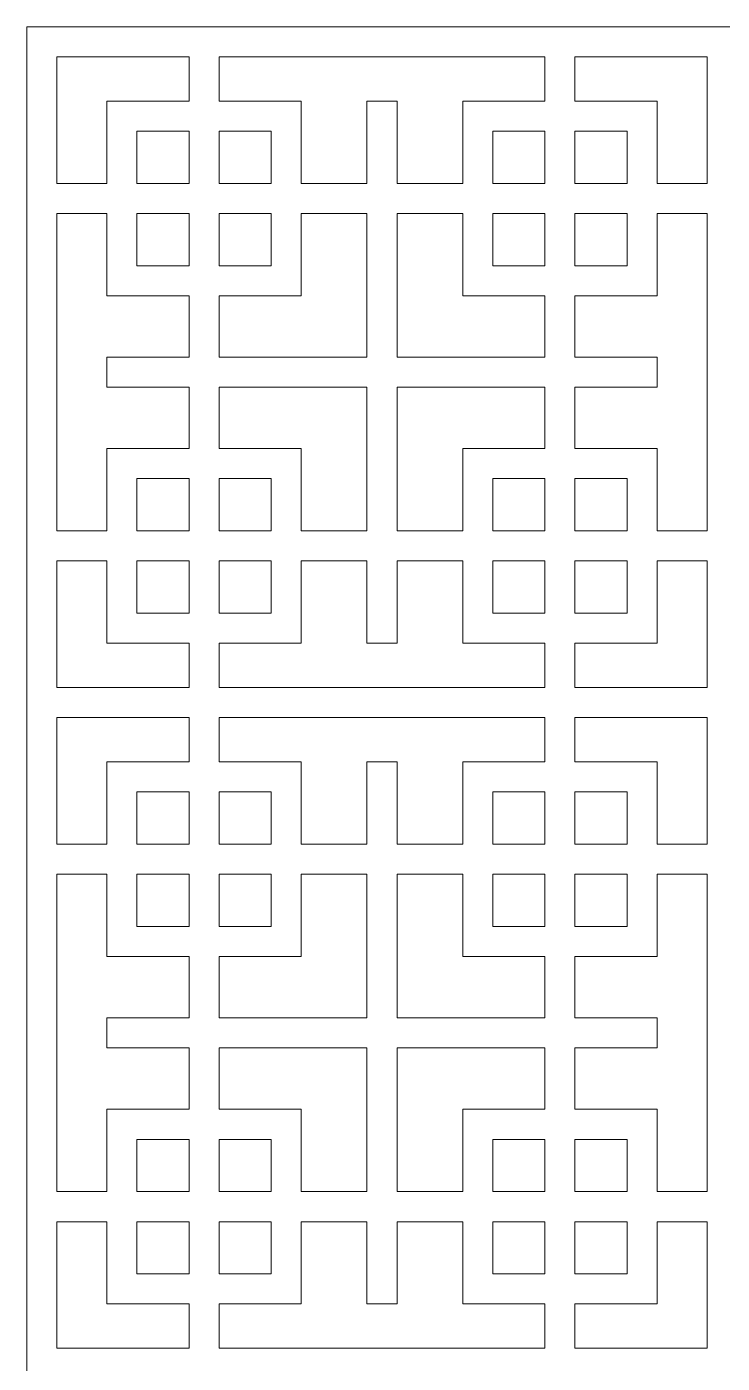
# Model space of a CAD drawing. Header units: centimetres. Extents: x -9.1 to 4.5, y -11.1 to 12.3.
# Drawn here: x -9.14 to -6.07, y 6.4 to 12.3 of the extents above; entities that cross this region are included whole.
import ezdxf

# ---------------------------------------------------------------- set-up
doc = ezdxf.new("R2010")
doc.units = ezdxf.units.CM
doc.header["$MEASUREMENT"] = 0
doc.layers.add('layer 1', color=7, linetype='Continuous')

msp = doc.modelspace()

# ---------------------------------------------------------------- linework, layer by layer
at = {"layer": 'layer 1', "color": 250, "lineweight": 9}
for points, knots in [([(-3.00204, -11.08839), (-3.00204, -11.08839), (-3.00204, -11.01742), (-3.00204, -11.01742), (-3.00204, -11.01742), (-3.00204, -11.01742), (-3.00204, -8.23555), (-3.00204, -8.23555), (-3.00204, -8.23555), (-3.00204, -8.23555), (-3.00204, -8.20024), (-3.00204, -8.20024), (-3.00204, -8.20024), (-3.00204, -8.20024), (-3.00204, -8.17408), (-3.00204, -8.17408), (-3.00204, -8.17408), (-3.00204, -8.17408), (-3.00204, -8.10311), (-3.00204, -8.10311), (-3.00204, -8.10311), (-3.00204, -8.10311), (-3.00204, -5.32124), (-3.00204, -5.32124), (-3.00204, -5.32124), (-3.00204, -5.32124), (-3.00204, -5.28593), (-3.00204, -5.28593), (-3.00204, -5.28593), (-3.00204, -5.28593), (-3.00204, -5.25977), (-3.00204, -5.25977), (-3.00204, -5.25977), (-3.00204, -5.25977), (-3.00204, -5.1888), (-3.00204, -5.1888), (-3.00204, -5.1888), (-3.00204, -5.1888), (-3.00204, -2.40694), (-3.00204, -2.40694), (-3.00204, -2.40694), (-3.00204, -2.40694), (-3.00204, -2.37162), (-3.00204, -2.37162), (-3.00204, -2.37162), (-3.00204, -2.37162), (-3.00204, -2.34547), (-3.00204, -2.34547), (-3.00204, -2.34547), (-3.00204, -2.34547), (-3.00204, -2.2745), (-3.00204, -2.2745), (-3.00204, -2.2745), (-3.00204, -2.2745), (-3.00204, 0.50737), (-3.00204, 0.50737), (-3.00204, 0.50737), (-3.00204, 0.50737), (-3.00204, 0.54268), (-3.00204, 0.54268), (-3.00204, 0.54268), (-3.00204, 0.54268), (-3.00204, 0.56884), (-3.00204, 0.56884), (-3.00204, 0.56884), (-3.00204, 0.56884), (-3.00204, 0.63981), (-3.00204, 0.63981), (-3.00204, 0.63981), (-3.00204, 0.63981), (-3.00204, 3.42168), (-3.00204, 3.42168), (-3.00204, 3.42168), (-3.00204, 3.42168), (-3.00204, 3.45699), (-3.00204, 3.45699), (-3.00204, 3.45699), (-3.00204, 3.45699), (-3.00204, 3.48315), (-3.00204, 3.48315), (-3.00204, 3.48315), (-3.00204, 3.48315), (-3.00204, 3.55412), (-3.00204, 3.55412), (-3.00204, 3.55412), (-3.00204, 3.55412), (-3.00204, 6.33599), (-3.00204, 6.33599), (-3.00204, 6.33599), (-3.00204, 6.33599), (-3.00204, 6.3713), (-3.00204, 6.3713), (-3.00204, 6.3713), (-3.00204, 6.3713), (-3.00204, 6.39745), (-3.00204, 6.39745), (-3.00204, 6.39745), (-3.00204, 6.39745), (-3.00204, 6.46843), (-3.00204, 6.46843), (-3.00204, 6.46843), (-3.00204, 6.46843), (-3.00204, 9.25029), (-3.00204, 9.25029), (-3.00204, 9.25029), (-3.00204, 9.25029), (-3.00204, 9.28561), (-3.00204, 9.28561), (-3.00204, 9.28561), (-3.00204, 9.28561), (-3.00204, 9.31176), (-3.00204, 9.31176), (-3.00204, 9.31176), (-3.00204, 9.31176), (-3.00204, 9.38273), (-3.00204, 9.38273), (-3.00204, 9.38273), (-3.00204, 9.38273), (-3.00204, 12.1646), (-3.00204, 12.1646), (-3.00204, 12.1646), (-3.00204, 12.1646), (-3.00204, 12.19991), (-3.00204, 12.19991), (-3.00204, 12.19991), (-3.00204, 12.19991), (-3.00204, 12.29704), (-3.00204, 12.29704), (-3.00204, 12.29704), (-3.00204, 12.29704), (-9.14166, 12.29704), (-9.14166, 12.29704), (-9.14166, 12.29704), (-9.14166, 12.29704), (-9.14166, 12.19991), (-9.14166, 12.19991), (-9.14166, 12.19991), (-9.14166, 12.19991), (-9.14166, 12.1646), (-9.14166, 12.1646), (-9.14166, 12.1646), (-9.14166, 12.1646), (-9.14166, 9.38273), (-9.14166, 9.38273), (-9.14166, 9.38273), (-9.14166, 9.38273), (-9.14166, 9.3638), (-9.14166, 9.3638), (-9.14166, 9.3638), (-9.14166, 9.3638), (-9.14166, 9.28561), (-9.14166, 9.28561), (-9.14166, 9.28561), (-9.14166, 9.28561), (-9.14166, 9.25029), (-9.14166, 9.25029), (-9.14166, 9.25029), (-9.14166, 9.25029), (-9.14166, 6.46843), (-9.14166, 6.46843), (-9.14166, 6.46843), (-9.14166, 6.46843), (-9.14166, 6.44949), (-9.14166, 6.44949), (-9.14166, 6.44949), (-9.14166, 6.44949), (-9.14166, 6.3713), (-9.14166, 6.3713), (-9.14166, 6.3713), (-9.14166, 6.3713), (-9.14166, 6.33599), (-9.14166, 6.33599), (-9.14166, 6.33599), (-9.14166, 6.33599), (-9.14166, 3.55412), (-9.14166, 3.55412), (-9.14166, 3.55412), (-9.14166, 3.55412), (-9.14166, 3.53518), (-9.14166, 3.53518), (-9.14166, 3.53518), (-9.14166, 3.53518), (-9.14166, 3.45699), (-9.14166, 3.45699), (-9.14166, 3.45699), (-9.14166, 3.45699), (-9.14166, 3.42168), (-9.14166, 3.42168), (-9.14166, 3.42168), (-9.14166, 3.42168), (-9.14166, 0.63981), (-9.14166, 0.63981), (-9.14166, 0.63981), (-9.14166, 0.63981), (-9.14166, 0.62088), (-9.14166, 0.62088), (-9.14166, 0.62088), (-9.14166, 0.62088), (-9.14166, 0.54268), (-9.14166, 0.54268), (-9.14166, 0.54268), (-9.14166, 0.54268), (-9.14166, 0.50737), (-9.14166, 0.50737), (-9.14166, 0.50737), (-9.14166, 0.50737), (-9.14166, -2.2745), (-9.14166, -2.2745), (-9.14166, -2.2745), (-9.14166, -2.2745), (-9.14166, -2.29343), (-9.14166, -2.29343), (-9.14166, -2.29343), (-9.14166, -2.29343), (-9.14166, -2.37162), (-9.14166, -2.37162), (-9.14166, -2.37162), (-9.14166, -2.37162), (-9.14166, -2.40694), (-9.14166, -2.40694), (-9.14166, -2.40694), (-9.14166, -2.40694), (-9.14166, -5.1888), (-9.14166, -5.1888), (-9.14166, -5.1888), (-9.14166, -5.1888), (-9.14166, -5.20774), (-9.14166, -5.20774), (-9.14166, -5.20774), (-9.14166, -5.20774), (-9.14166, -5.28593), (-9.14166, -5.28593), (-9.14166, -5.28593), (-9.14166, -5.28593), (-9.14166, -5.32124), (-9.14166, -5.32124), (-9.14166, -5.32124), (-9.14166, -5.32124), (-9.14166, -8.10311), (-9.14166, -8.10311), (-9.14166, -8.10311), (-9.14166, -8.10311), (-9.14166, -8.12204), (-9.14166, -8.12204), (-9.14166, -8.12204), (-9.14166, -8.12204), (-9.14166, -8.20024), (-9.14166, -8.20024), (-9.14166, -8.20024), (-9.14166, -8.20024), (-9.14166, -8.23555), (-9.14166, -8.23555), (-9.14166, -8.23555), (-9.14166, -8.23555), (-9.14166, -11.01742), (-9.14166, -11.01742), (-9.14166, -11.01742), (-9.14166, -11.01742), (-9.14166, -11.03635), (-9.14166, -11.03635), (-9.14166, -11.03635), (-9.14166, -11.03635), (-9.14166, -11.14986), (-9.14166, -11.14986), (-9.14166, -11.14986), (-9.14166, -11.14986), (-3.00204, -11.14986), (-3.00204, -11.14986), (-3.00204, -11.14986), (-3.00204, -11.14986), (-3.00204, -11.08839), (-3.00204, -11.08839)], [0, 0, 0, 0, 0.0144928, 0.0144928, 0.0144928, 0.0144928, 0.0289855, 0.0289855, 0.0289855, 0.0289855, 0.0434783, 0.0434783, 0.0434783, 0.0434783, 0.057971, 0.057971, 0.057971, 0.057971, 0.0724638, 0.0724638, 0.0724638, 0.0724638, 0.0869565, 0.0869565, 0.0869565, 0.0869565, 0.1014493, 0.1014493, 0.1014493, 0.1014493, 0.115942, 0.115942, 0.115942, 0.115942, 0.1304348, 0.1304348, 0.1304348, 0.1304348, 0.1449275, 0.1449275, 0.1449275, 0.1449275, 0.1594203, 0.1594203, 0.1594203, 0.1594203, 0.173913, 0.173913, 0.173913, 0.173913, 0.1884058, 0.1884058, 0.1884058, 0.1884058, 0.2028986, 0.2028986, 0.2028986, 0.2028986, 0.2173913, 0.2173913, 0.2173913, 0.2173913, 0.2318841, 0.2318841, 0.2318841, 0.2318841, 0.2463768, 0.2463768, 0.2463768, 0.2463768, 0.2608696, 0.2608696, 0.2608696, 0.2608696, 0.2753623, 0.2753623, 0.2753623, 0.2753623, 0.2898551, 0.2898551, 0.2898551, 0.2898551, 0.3043478, 0.3043478, 0.3043478, 0.3043478, 0.3188406, 0.3188406, 0.3188406, 0.3188406, 0.3333333, 0.3333333, 0.3333333, 0.3333333, 0.3478261, 0.3478261, 0.3478261, 0.3478261, 0.3623188, 0.3623188, 0.3623188, 0.3623188, 0.3768116, 0.3768116, 0.3768116, 0.3768116, 0.3913043, 0.3913043, 0.3913043, 0.3913043, 0.4057971, 0.4057971, 0.4057971, 0.4057971, 0.4202899, 0.4202899, 0.4202899, 0.4202899, 0.4347826, 0.4347826, 0.4347826, 0.4347826, 0.4492754, 0.4492754, 0.4492754, 0.4492754, 0.4637681, 0.4637681, 0.4637681, 0.4637681, 0.4782609, 0.4782609, 0.4782609, 0.4782609, 0.4927536, 0.4927536, 0.4927536, 0.4927536, 0.5072464, 0.5072464, 0.5072464, 0.5072464, 0.5217391, 0.5217391, 0.5217391, 0.5217391, 0.5362319, 0.5362319, 0.5362319, 0.5362319, 0.5507246, 0.5507246, 0.5507246, 0.5507246, 0.5652174, 0.5652174, 0.5652174, 0.5652174, 0.5797101, 0.5797101, 0.5797101, 0.5797101, 0.5942029, 0.5942029, 0.5942029, 0.5942029, 0.6086957, 0.6086957, 0.6086957, 0.6086957, 0.6231884, 0.6231884, 0.6231884, 0.6231884, 0.6376812, 0.6376812, 0.6376812, 0.6376812, 0.6521739, 0.6521739, 0.6521739, 0.6521739, 0.6666667, 0.6666667, 0.6666667, 0.6666667, 0.6811594, 0.6811594, 0.6811594, 0.6811594, 0.6956522, 0.6956522, 0.6956522, 0.6956522, 0.7101449, 0.7101449, 0.7101449, 0.7101449, 0.7246377, 0.7246377, 0.7246377, 0.7246377, 0.7391304, 0.7391304, 0.7391304, 0.7391304, 0.7536232, 0.7536232, 0.7536232, 0.7536232, 0.7681159, 0.7681159, 0.7681159, 0.7681159, 0.7826087, 0.7826087, 0.7826087, 0.7826087, 0.7971014, 0.7971014, 0.7971014, 0.7971014, 0.8115942, 0.8115942, 0.8115942, 0.8115942, 0.826087, 0.826087, 0.826087, 0.826087, 0.8405797, 0.8405797, 0.8405797, 0.8405797, 0.8550725, 0.8550725, 0.8550725, 0.8550725, 0.8695652, 0.8695652, 0.8695652, 0.8695652, 0.884058, 0.884058, 0.884058, 0.884058, 0.8985507, 0.8985507, 0.8985507, 0.8985507, 0.9130435, 0.9130435, 0.9130435, 0.9130435, 0.9275362, 0.9275362, 0.9275362, 0.9275362, 0.942029, 0.942029, 0.942029, 0.942029, 0.9565217, 0.9565217, 0.9565217, 0.9565217, 0.9710145, 0.9710145, 0.9710145, 0.9710145, 1, 1, 1, 1]), ([(-8.42524, 12.1646), (-8.42524, 12.1646), (-8.42524, 11.96938), (-8.42524, 11.96938), (-8.42524, 11.96938), (-8.42524, 11.96938), (-8.78834, 11.96938), (-8.78834, 11.96938), (-8.78834, 11.96938), (-8.78834, 11.96938), (-8.78834, 11.60627), (-8.78834, 11.60627), (-8.78834, 11.60627), (-8.78834, 11.60627), (-9.00922, 11.60627), (-9.00922, 11.60627), (-9.00922, 11.60627), (-9.00922, 11.60627), (-9.00922, 12.1646), (-9.00922, 12.1646), (-9.00922, 12.1646), (-9.00922, 12.1646), (-8.42524, 12.1646), (-8.42524, 12.1646)], [0, 0, 0, 0, 0.1428571, 0.1428571, 0.1428571, 0.1428571, 0.2857143, 0.2857143, 0.2857143, 0.2857143, 0.4285714, 0.4285714, 0.4285714, 0.4285714, 0.5714286, 0.5714286, 0.5714286, 0.5714286, 0.7142857, 0.7142857, 0.7142857, 0.7142857, 1, 1, 1, 1]), ([(-6.8545, 12.1646), (-6.8545, 12.1646), (-6.8545, 11.96938), (-6.8545, 11.96938), (-6.8545, 11.96938), (-6.8545, 11.96938), (-7.2176, 11.96938), (-7.2176, 11.96938), (-7.2176, 11.96938), (-7.2176, 11.96938), (-7.2176, 11.60627), (-7.2176, 11.60627), (-7.2176, 11.60627), (-7.2176, 11.60627), (-7.50743, 11.60627), (-7.50743, 11.60627), (-7.50743, 11.60627), (-7.50743, 11.60627), (-7.50743, 11.96938), (-7.50743, 11.96938), (-7.50743, 11.96938), (-7.50743, 11.96938), (-7.63987, 11.96938), (-7.63987, 11.96938), (-7.63987, 11.96938), (-7.63987, 11.96938), (-7.63987, 11.60627), (-7.63987, 11.60627), (-7.63987, 11.60627), (-7.63987, 11.60627), (-7.92969, 11.60627), (-7.92969, 11.60627), (-7.92969, 11.60627), (-7.92969, 11.60627), (-7.92969, 11.96938), (-7.92969, 11.96938), (-7.92969, 11.96938), (-7.92969, 11.96938), (-8.2928, 11.96938), (-8.2928, 11.96938), (-8.2928, 11.96938), (-8.2928, 11.96938), (-8.2928, 12.1646), (-8.2928, 12.1646), (-8.2928, 12.1646), (-8.2928, 12.1646), (-6.8545, 12.1646), (-6.8545, 12.1646)], [0, 0, 0, 0, 0.0769231, 0.0769231, 0.0769231, 0.0769231, 0.1538462, 0.1538462, 0.1538462, 0.1538462, 0.2307692, 0.2307692, 0.2307692, 0.2307692, 0.3076923, 0.3076923, 0.3076923, 0.3076923, 0.3846154, 0.3846154, 0.3846154, 0.3846154, 0.4615385, 0.4615385, 0.4615385, 0.4615385, 0.5384615, 0.5384615, 0.5384615, 0.5384615, 0.6153846, 0.6153846, 0.6153846, 0.6153846, 0.6923077, 0.6923077, 0.6923077, 0.6923077, 0.7692308, 0.7692308, 0.7692308, 0.7692308, 0.8461538, 0.8461538, 0.8461538, 0.8461538, 1, 1, 1, 1]), ([(-6.13807, 12.1646), (-6.13807, 12.1646), (-6.13807, 11.60627), (-6.13807, 11.60627), (-6.13807, 11.60627), (-6.13807, 11.60627), (-6.35896, 11.60627), (-6.35896, 11.60627), (-6.35896, 11.60627), (-6.35896, 11.60627), (-6.35896, 11.96938), (-6.35896, 11.96938), (-6.35896, 11.96938), (-6.35896, 11.96938), (-6.72206, 11.96938), (-6.72206, 11.96938), (-6.72206, 11.96938), (-6.72206, 11.96938), (-6.72206, 12.1646), (-6.72206, 12.1646), (-6.72206, 12.1646), (-6.72206, 12.1646), (-6.13807, 12.1646), (-6.13807, 12.1646)], [0, 0, 0, 0, 0.1428571, 0.1428571, 0.1428571, 0.1428571, 0.2857143, 0.2857143, 0.2857143, 0.2857143, 0.4285714, 0.4285714, 0.4285714, 0.4285714, 0.5714286, 0.5714286, 0.5714286, 0.5714286, 0.7142857, 0.7142857, 0.7142857, 0.7142857, 1, 1, 1, 1]), ([(-8.42524, 11.83694), (-8.42524, 11.83694), (-8.42524, 11.60627), (-8.42524, 11.60627), (-8.42524, 11.60627), (-8.42524, 11.60627), (-8.6559, 11.60627), (-8.6559, 11.60627), (-8.6559, 11.60627), (-8.6559, 11.60627), (-8.6559, 11.83694), (-8.6559, 11.83694), (-8.6559, 11.83694), (-8.6559, 11.83694), (-8.42524, 11.83694), (-8.42524, 11.83694)], [0, 0, 0, 0, 0.2, 0.2, 0.2, 0.2, 0.4, 0.4, 0.4, 0.4, 0.6, 0.6, 0.6, 0.6, 1, 1, 1, 1]), ([(-8.2928, 11.60627), (-8.2928, 11.60627), (-8.2928, 11.83694), (-8.2928, 11.83694), (-8.2928, 11.83694), (-8.2928, 11.83694), (-8.06213, 11.83694), (-8.06213, 11.83694), (-8.06213, 11.83694), (-8.06213, 11.83694), (-8.06213, 11.60627), (-8.06213, 11.60627), (-8.06213, 11.60627), (-8.06213, 11.60627), (-8.2928, 11.60627), (-8.2928, 11.60627)], [0, 0, 0, 0, 0.2, 0.2, 0.2, 0.2, 0.4, 0.4, 0.4, 0.4, 0.6, 0.6, 0.6, 0.6, 1, 1, 1, 1]), ([(-6.8545, 11.60627), (-6.8545, 11.60627), (-7.08516, 11.60627), (-7.08516, 11.60627), (-7.08516, 11.60627), (-7.08516, 11.60627), (-7.08516, 11.83694), (-7.08516, 11.83694), (-7.08516, 11.83694), (-7.08516, 11.83694), (-6.8545, 11.83694), (-6.8545, 11.83694), (-6.8545, 11.83694), (-6.8545, 11.83694), (-6.8545, 11.60627), (-6.8545, 11.60627)], [0, 0, 0, 0, 0.2, 0.2, 0.2, 0.2, 0.4, 0.4, 0.4, 0.4, 0.6, 0.6, 0.6, 0.6, 1, 1, 1, 1]), ([(-6.4914, 11.60627), (-6.4914, 11.60627), (-6.72206, 11.60627), (-6.72206, 11.60627), (-6.72206, 11.60627), (-6.72206, 11.60627), (-6.72206, 11.83694), (-6.72206, 11.83694), (-6.72206, 11.83694), (-6.72206, 11.83694), (-6.4914, 11.83694), (-6.4914, 11.83694), (-6.4914, 11.83694), (-6.4914, 11.83694), (-6.4914, 11.60627), (-6.4914, 11.60627)], [0, 0, 0, 0, 0.2, 0.2, 0.2, 0.2, 0.4, 0.4, 0.4, 0.4, 0.6, 0.6, 0.6, 0.6, 1, 1, 1, 1]), ([(-9.00922, 11.47383), (-9.00922, 11.47383), (-8.78834, 11.47383), (-8.78834, 11.47383), (-8.78834, 11.47383), (-8.78834, 11.47383), (-8.78834, 11.11074), (-8.78834, 11.11074), (-8.78834, 11.11074), (-8.78834, 11.11074), (-8.42524, 11.11074), (-8.42524, 11.11074), (-8.42524, 11.11074), (-8.42524, 11.11074), (-8.42524, 10.83988), (-8.42524, 10.83988), (-8.42524, 10.83988), (-8.42524, 10.83988), (-8.78834, 10.83988), (-8.78834, 10.83988), (-8.78834, 10.83988), (-8.78834, 10.83988), (-8.78834, 10.70744), (-8.78834, 10.70744), (-8.78834, 10.70744), (-8.78834, 10.70744), (-8.42524, 10.70744), (-8.42524, 10.70744), (-8.42524, 10.70744), (-8.42524, 10.70744), (-8.42524, 10.4366), (-8.42524, 10.4366), (-8.42524, 10.4366), (-8.42524, 10.4366), (-8.78834, 10.4366), (-8.78834, 10.4366), (-8.78834, 10.4366), (-8.78834, 10.4366), (-8.78834, 10.0735), (-8.78834, 10.0735), (-8.78834, 10.0735), (-8.78834, 10.0735), (-9.00922, 10.0735), (-9.00922, 10.0735), (-9.00922, 10.0735), (-9.00922, 10.0735), (-9.00922, 11.47383), (-9.00922, 11.47383)], [0, 0, 0, 0, 0.0769231, 0.0769231, 0.0769231, 0.0769231, 0.1538462, 0.1538462, 0.1538462, 0.1538462, 0.2307692, 0.2307692, 0.2307692, 0.2307692, 0.3076923, 0.3076923, 0.3076923, 0.3076923, 0.3846154, 0.3846154, 0.3846154, 0.3846154, 0.4615385, 0.4615385, 0.4615385, 0.4615385, 0.5384615, 0.5384615, 0.5384615, 0.5384615, 0.6153846, 0.6153846, 0.6153846, 0.6153846, 0.6923077, 0.6923077, 0.6923077, 0.6923077, 0.7692308, 0.7692308, 0.7692308, 0.7692308, 0.8461538, 0.8461538, 0.8461538, 0.8461538, 1, 1, 1, 1]), ([(-8.42524, 11.47383), (-8.42524, 11.47383), (-8.42524, 11.24318), (-8.42524, 11.24318), (-8.42524, 11.24318), (-8.42524, 11.24318), (-8.6559, 11.24318), (-8.6559, 11.24318), (-8.6559, 11.24318), (-8.6559, 11.24318), (-8.6559, 11.47383), (-8.6559, 11.47383), (-8.6559, 11.47383), (-8.6559, 11.47383), (-8.42524, 11.47383), (-8.42524, 11.47383)], [0, 0, 0, 0, 0.2, 0.2, 0.2, 0.2, 0.4, 0.4, 0.4, 0.4, 0.6, 0.6, 0.6, 0.6, 1, 1, 1, 1]), ([(-7.63987, 10.83988), (-7.63987, 10.83988), (-7.63987, 11.47383), (-7.63987, 11.47383), (-7.63987, 11.47383), (-7.63987, 11.47383), (-7.92969, 11.47383), (-7.92969, 11.47383), (-7.92969, 11.47383), (-7.92969, 11.47383), (-7.92969, 11.11074), (-7.92969, 11.11074), (-7.92969, 11.11074), (-7.92969, 11.11074), (-8.2928, 11.11074), (-8.2928, 11.11074), (-8.2928, 11.11074), (-8.2928, 11.11074), (-8.2928, 10.83988), (-8.2928, 10.83988), (-8.2928, 10.83988), (-8.2928, 10.83988), (-7.63987, 10.83988), (-7.63987, 10.83988)], [0, 0, 0, 0, 0.1428571, 0.1428571, 0.1428571, 0.1428571, 0.2857143, 0.2857143, 0.2857143, 0.2857143, 0.4285714, 0.4285714, 0.4285714, 0.4285714, 0.5714286, 0.5714286, 0.5714286, 0.5714286, 0.7142857, 0.7142857, 0.7142857, 0.7142857, 1, 1, 1, 1]), ([(-8.2928, 11.24318), (-8.2928, 11.24318), (-8.2928, 11.47383), (-8.2928, 11.47383), (-8.2928, 11.47383), (-8.2928, 11.47383), (-8.06213, 11.47383), (-8.06213, 11.47383), (-8.06213, 11.47383), (-8.06213, 11.47383), (-8.06213, 11.24318), (-8.06213, 11.24318), (-8.06213, 11.24318), (-8.06213, 11.24318), (-8.2928, 11.24318), (-8.2928, 11.24318)], [0, 0, 0, 0, 0.2, 0.2, 0.2, 0.2, 0.4, 0.4, 0.4, 0.4, 0.6, 0.6, 0.6, 0.6, 1, 1, 1, 1]), ([(-7.50743, 11.47383), (-7.50743, 11.47383), (-7.50743, 10.83988), (-7.50743, 10.83988), (-7.50743, 10.83988), (-7.50743, 10.83988), (-6.8545, 10.83988), (-6.8545, 10.83988), (-6.8545, 10.83988), (-6.8545, 10.83988), (-6.8545, 11.11074), (-6.8545, 11.11074), (-6.8545, 11.11074), (-6.8545, 11.11074), (-7.2176, 11.11074), (-7.2176, 11.11074), (-7.2176, 11.11074), (-7.2176, 11.11074), (-7.2176, 11.47383), (-7.2176, 11.47383), (-7.2176, 11.47383), (-7.2176, 11.47383), (-7.50743, 11.47383), (-7.50743, 11.47383)], [0, 0, 0, 0, 0.1428571, 0.1428571, 0.1428571, 0.1428571, 0.2857143, 0.2857143, 0.2857143, 0.2857143, 0.4285714, 0.4285714, 0.4285714, 0.4285714, 0.5714286, 0.5714286, 0.5714286, 0.5714286, 0.7142857, 0.7142857, 0.7142857, 0.7142857, 1, 1, 1, 1]), ([(-7.08516, 11.47383), (-7.08516, 11.47383), (-6.8545, 11.47383), (-6.8545, 11.47383), (-6.8545, 11.47383), (-6.8545, 11.47383), (-6.8545, 11.24318), (-6.8545, 11.24318), (-6.8545, 11.24318), (-6.8545, 11.24318), (-7.08516, 11.24318), (-7.08516, 11.24318), (-7.08516, 11.24318), (-7.08516, 11.24318), (-7.08516, 11.47383), (-7.08516, 11.47383)], [0, 0, 0, 0, 0.2, 0.2, 0.2, 0.2, 0.4, 0.4, 0.4, 0.4, 0.6, 0.6, 0.6, 0.6, 1, 1, 1, 1]), ([(-6.13807, 10.0735), (-6.13807, 10.0735), (-6.35896, 10.0735), (-6.35896, 10.0735), (-6.35896, 10.0735), (-6.35896, 10.0735), (-6.35896, 10.4366), (-6.35896, 10.4366), (-6.35896, 10.4366), (-6.35896, 10.4366), (-6.72206, 10.4366), (-6.72206, 10.4366), (-6.72206, 10.4366), (-6.72206, 10.4366), (-6.72206, 10.70744), (-6.72206, 10.70744), (-6.72206, 10.70744), (-6.72206, 10.70744), (-6.35896, 10.70744), (-6.35896, 10.70744), (-6.35896, 10.70744), (-6.35896, 10.70744), (-6.35896, 10.83988), (-6.35896, 10.83988), (-6.35896, 10.83988), (-6.35896, 10.83988), (-6.72206, 10.83988), (-6.72206, 10.83988), (-6.72206, 10.83988), (-6.72206, 10.83988), (-6.72206, 11.11074), (-6.72206, 11.11074), (-6.72206, 11.11074), (-6.72206, 11.11074), (-6.35896, 11.11074), (-6.35896, 11.11074), (-6.35896, 11.11074), (-6.35896, 11.11074), (-6.35896, 11.47383), (-6.35896, 11.47383), (-6.35896, 11.47383), (-6.35896, 11.47383), (-6.13807, 11.47383), (-6.13807, 11.47383), (-6.13807, 11.47383), (-6.13807, 11.47383), (-6.13807, 10.0735), (-6.13807, 10.0735)], [0, 0, 0, 0, 0.0769231, 0.0769231, 0.0769231, 0.0769231, 0.1538462, 0.1538462, 0.1538462, 0.1538462, 0.2307692, 0.2307692, 0.2307692, 0.2307692, 0.3076923, 0.3076923, 0.3076923, 0.3076923, 0.3846154, 0.3846154, 0.3846154, 0.3846154, 0.4615385, 0.4615385, 0.4615385, 0.4615385, 0.5384615, 0.5384615, 0.5384615, 0.5384615, 0.6153846, 0.6153846, 0.6153846, 0.6153846, 0.6923077, 0.6923077, 0.6923077, 0.6923077, 0.7692308, 0.7692308, 0.7692308, 0.7692308, 0.8461538, 0.8461538, 0.8461538, 0.8461538, 1, 1, 1, 1]), ([(-6.72206, 11.47383), (-6.72206, 11.47383), (-6.4914, 11.47383), (-6.4914, 11.47383), (-6.4914, 11.47383), (-6.4914, 11.47383), (-6.4914, 11.24318), (-6.4914, 11.24318), (-6.4914, 11.24318), (-6.4914, 11.24318), (-6.72206, 11.24318), (-6.72206, 11.24318), (-6.72206, 11.24318), (-6.72206, 11.24318), (-6.72206, 11.47383), (-6.72206, 11.47383)], [0, 0, 0, 0, 0.2, 0.2, 0.2, 0.2, 0.4, 0.4, 0.4, 0.4, 0.6, 0.6, 0.6, 0.6, 1, 1, 1, 1]), ([(-7.63987, 10.0735), (-7.63987, 10.0735), (-7.63987, 10.70744), (-7.63987, 10.70744), (-7.63987, 10.70744), (-7.63987, 10.70744), (-8.2928, 10.70744), (-8.2928, 10.70744), (-8.2928, 10.70744), (-8.2928, 10.70744), (-8.2928, 10.4366), (-8.2928, 10.4366), (-8.2928, 10.4366), (-8.2928, 10.4366), (-7.92969, 10.4366), (-7.92969, 10.4366), (-7.92969, 10.4366), (-7.92969, 10.4366), (-7.92969, 10.0735), (-7.92969, 10.0735), (-7.92969, 10.0735), (-7.92969, 10.0735), (-7.63987, 10.0735), (-7.63987, 10.0735)], [0, 0, 0, 0, 0.1428571, 0.1428571, 0.1428571, 0.1428571, 0.2857143, 0.2857143, 0.2857143, 0.2857143, 0.4285714, 0.4285714, 0.4285714, 0.4285714, 0.5714286, 0.5714286, 0.5714286, 0.5714286, 0.7142857, 0.7142857, 0.7142857, 0.7142857, 1, 1, 1, 1]), ([(-7.50743, 10.70744), (-7.50743, 10.70744), (-7.50743, 10.0735), (-7.50743, 10.0735), (-7.50743, 10.0735), (-7.50743, 10.0735), (-7.2176, 10.0735), (-7.2176, 10.0735), (-7.2176, 10.0735), (-7.2176, 10.0735), (-7.2176, 10.4366), (-7.2176, 10.4366), (-7.2176, 10.4366), (-7.2176, 10.4366), (-6.8545, 10.4366), (-6.8545, 10.4366), (-6.8545, 10.4366), (-6.8545, 10.4366), (-6.8545, 10.70744), (-6.8545, 10.70744), (-6.8545, 10.70744), (-6.8545, 10.70744), (-7.50743, 10.70744), (-7.50743, 10.70744)], [0, 0, 0, 0, 0.1428571, 0.1428571, 0.1428571, 0.1428571, 0.2857143, 0.2857143, 0.2857143, 0.2857143, 0.4285714, 0.4285714, 0.4285714, 0.4285714, 0.5714286, 0.5714286, 0.5714286, 0.5714286, 0.7142857, 0.7142857, 0.7142857, 0.7142857, 1, 1, 1, 1]), ([(-8.42524, 10.0735), (-8.42524, 10.0735), (-8.42524, 10.30416), (-8.42524, 10.30416), (-8.42524, 10.30416), (-8.42524, 10.30416), (-8.6559, 10.30416), (-8.6559, 10.30416), (-8.6559, 10.30416), (-8.6559, 10.30416), (-8.6559, 10.0735), (-8.6559, 10.0735), (-8.6559, 10.0735), (-8.6559, 10.0735), (-8.42524, 10.0735), (-8.42524, 10.0735)], [0, 0, 0, 0, 0.2, 0.2, 0.2, 0.2, 0.4, 0.4, 0.4, 0.4, 0.6, 0.6, 0.6, 0.6, 1, 1, 1, 1]), ([(-8.2928, 10.30416), (-8.2928, 10.30416), (-8.2928, 10.0735), (-8.2928, 10.0735), (-8.2928, 10.0735), (-8.2928, 10.0735), (-8.06213, 10.0735), (-8.06213, 10.0735), (-8.06213, 10.0735), (-8.06213, 10.0735), (-8.06213, 10.30416), (-8.06213, 10.30416), (-8.06213, 10.30416), (-8.06213, 10.30416), (-8.2928, 10.30416), (-8.2928, 10.30416)], [0, 0, 0, 0, 0.2, 0.2, 0.2, 0.2, 0.4, 0.4, 0.4, 0.4, 0.6, 0.6, 0.6, 0.6, 1, 1, 1, 1]), ([(-6.8545, 10.0735), (-6.8545, 10.0735), (-7.08516, 10.0735), (-7.08516, 10.0735), (-7.08516, 10.0735), (-7.08516, 10.0735), (-7.08516, 10.30416), (-7.08516, 10.30416), (-7.08516, 10.30416), (-7.08516, 10.30416), (-6.8545, 10.30416), (-6.8545, 10.30416), (-6.8545, 10.30416), (-6.8545, 10.30416), (-6.8545, 10.0735), (-6.8545, 10.0735)], [0, 0, 0, 0, 0.2, 0.2, 0.2, 0.2, 0.4, 0.4, 0.4, 0.4, 0.6, 0.6, 0.6, 0.6, 1, 1, 1, 1]), ([(-6.4914, 10.0735), (-6.4914, 10.0735), (-6.72206, 10.0735), (-6.72206, 10.0735), (-6.72206, 10.0735), (-6.72206, 10.0735), (-6.72206, 10.30416), (-6.72206, 10.30416), (-6.72206, 10.30416), (-6.72206, 10.30416), (-6.4914, 10.30416), (-6.4914, 10.30416), (-6.4914, 10.30416), (-6.4914, 10.30416), (-6.4914, 10.0735), (-6.4914, 10.0735)], [0, 0, 0, 0, 0.2, 0.2, 0.2, 0.2, 0.4, 0.4, 0.4, 0.4, 0.6, 0.6, 0.6, 0.6, 1, 1, 1, 1]), ([(-8.78834, 9.57795), (-8.78834, 9.57795), (-8.42524, 9.57795), (-8.42524, 9.57795), (-8.42524, 9.57795), (-8.42524, 9.57795), (-8.42524, 9.38273), (-8.42524, 9.38273), (-8.42524, 9.38273), (-8.42524, 9.38273), (-9.00922, 9.38273), (-9.00922, 9.38273), (-9.00922, 9.38273), (-9.00922, 9.38273), (-9.00922, 9.94105), (-9.00922, 9.94105), (-9.00922, 9.94105), (-9.00922, 9.94105), (-8.78834, 9.94105), (-8.78834, 9.94105), (-8.78834, 9.94105), (-8.78834, 9.94105), (-8.78834, 9.57795), (-8.78834, 9.57795)], [0, 0, 0, 0, 0.1428571, 0.1428571, 0.1428571, 0.1428571, 0.2857143, 0.2857143, 0.2857143, 0.2857143, 0.4285714, 0.4285714, 0.4285714, 0.4285714, 0.5714286, 0.5714286, 0.5714286, 0.5714286, 0.7142857, 0.7142857, 0.7142857, 0.7142857, 1, 1, 1, 1]), ([(-8.42524, 9.71039), (-8.42524, 9.71039), (-8.42524, 9.94105), (-8.42524, 9.94105), (-8.42524, 9.94105), (-8.42524, 9.94105), (-8.6559, 9.94105), (-8.6559, 9.94105), (-8.6559, 9.94105), (-8.6559, 9.94105), (-8.6559, 9.71039), (-8.6559, 9.71039), (-8.6559, 9.71039), (-8.6559, 9.71039), (-8.42524, 9.71039), (-8.42524, 9.71039)], [0, 0, 0, 0, 0.2, 0.2, 0.2, 0.2, 0.4, 0.4, 0.4, 0.4, 0.6, 0.6, 0.6, 0.6, 1, 1, 1, 1]), ([(-8.2928, 9.38273), (-8.2928, 9.38273), (-8.2928, 9.57795), (-8.2928, 9.57795), (-8.2928, 9.57795), (-8.2928, 9.57795), (-7.92969, 9.57795), (-7.92969, 9.57795), (-7.92969, 9.57795), (-7.92969, 9.57795), (-7.92969, 9.94105), (-7.92969, 9.94105), (-7.92969, 9.94105), (-7.92969, 9.94105), (-7.63987, 9.94105), (-7.63987, 9.94105), (-7.63987, 9.94105), (-7.63987, 9.94105), (-7.63987, 9.57795), (-7.63987, 9.57795), (-7.63987, 9.57795), (-7.63987, 9.57795), (-7.50743, 9.57795), (-7.50743, 9.57795), (-7.50743, 9.57795), (-7.50743, 9.57795), (-7.50743, 9.94105), (-7.50743, 9.94105), (-7.50743, 9.94105), (-7.50743, 9.94105), (-7.2176, 9.94105), (-7.2176, 9.94105), (-7.2176, 9.94105), (-7.2176, 9.94105), (-7.2176, 9.57795), (-7.2176, 9.57795), (-7.2176, 9.57795), (-7.2176, 9.57795), (-6.8545, 9.57795), (-6.8545, 9.57795), (-6.8545, 9.57795), (-6.8545, 9.57795), (-6.8545, 9.38273), (-6.8545, 9.38273), (-6.8545, 9.38273), (-6.8545, 9.38273), (-8.2928, 9.38273), (-8.2928, 9.38273)], [0, 0, 0, 0, 0.0769231, 0.0769231, 0.0769231, 0.0769231, 0.1538462, 0.1538462, 0.1538462, 0.1538462, 0.2307692, 0.2307692, 0.2307692, 0.2307692, 0.3076923, 0.3076923, 0.3076923, 0.3076923, 0.3846154, 0.3846154, 0.3846154, 0.3846154, 0.4615385, 0.4615385, 0.4615385, 0.4615385, 0.5384615, 0.5384615, 0.5384615, 0.5384615, 0.6153846, 0.6153846, 0.6153846, 0.6153846, 0.6923077, 0.6923077, 0.6923077, 0.6923077, 0.7692308, 0.7692308, 0.7692308, 0.7692308, 0.8461538, 0.8461538, 0.8461538, 0.8461538, 1, 1, 1, 1]), ([(-8.2928, 9.94105), (-8.2928, 9.94105), (-8.2928, 9.71039), (-8.2928, 9.71039), (-8.2928, 9.71039), (-8.2928, 9.71039), (-8.06213, 9.71039), (-8.06213, 9.71039), (-8.06213, 9.71039), (-8.06213, 9.71039), (-8.06213, 9.94105), (-8.06213, 9.94105), (-8.06213, 9.94105), (-8.06213, 9.94105), (-8.2928, 9.94105), (-8.2928, 9.94105)], [0, 0, 0, 0, 0.2, 0.2, 0.2, 0.2, 0.4, 0.4, 0.4, 0.4, 0.6, 0.6, 0.6, 0.6, 1, 1, 1, 1]), ([(-7.08516, 9.94105), (-7.08516, 9.94105), (-6.8545, 9.94105), (-6.8545, 9.94105), (-6.8545, 9.94105), (-6.8545, 9.94105), (-6.8545, 9.71039), (-6.8545, 9.71039), (-6.8545, 9.71039), (-6.8545, 9.71039), (-7.08516, 9.71039), (-7.08516, 9.71039), (-7.08516, 9.71039), (-7.08516, 9.71039), (-7.08516, 9.94105), (-7.08516, 9.94105)], [0, 0, 0, 0, 0.2, 0.2, 0.2, 0.2, 0.4, 0.4, 0.4, 0.4, 0.6, 0.6, 0.6, 0.6, 1, 1, 1, 1]), ([(-6.72206, 9.38273), (-6.72206, 9.38273), (-6.72206, 9.57795), (-6.72206, 9.57795), (-6.72206, 9.57795), (-6.72206, 9.57795), (-6.35896, 9.57795), (-6.35896, 9.57795), (-6.35896, 9.57795), (-6.35896, 9.57795), (-6.35896, 9.94105), (-6.35896, 9.94105), (-6.35896, 9.94105), (-6.35896, 9.94105), (-6.13807, 9.94105), (-6.13807, 9.94105), (-6.13807, 9.94105), (-6.13807, 9.94105), (-6.13807, 9.38273), (-6.13807, 9.38273), (-6.13807, 9.38273), (-6.13807, 9.38273), (-6.72206, 9.38273), (-6.72206, 9.38273)], [0, 0, 0, 0, 0.1428571, 0.1428571, 0.1428571, 0.1428571, 0.2857143, 0.2857143, 0.2857143, 0.2857143, 0.4285714, 0.4285714, 0.4285714, 0.4285714, 0.5714286, 0.5714286, 0.5714286, 0.5714286, 0.7142857, 0.7142857, 0.7142857, 0.7142857, 1, 1, 1, 1]), ([(-6.72206, 9.94105), (-6.72206, 9.94105), (-6.4914, 9.94105), (-6.4914, 9.94105), (-6.4914, 9.94105), (-6.4914, 9.94105), (-6.4914, 9.71039), (-6.4914, 9.71039), (-6.4914, 9.71039), (-6.4914, 9.71039), (-6.72206, 9.71039), (-6.72206, 9.71039), (-6.72206, 9.71039), (-6.72206, 9.71039), (-6.72206, 9.94105), (-6.72206, 9.94105)], [0, 0, 0, 0, 0.2, 0.2, 0.2, 0.2, 0.4, 0.4, 0.4, 0.4, 0.6, 0.6, 0.6, 0.6, 1, 1, 1, 1]), ([(-8.42524, 9.25029), (-8.42524, 9.25029), (-8.42524, 9.05507), (-8.42524, 9.05507), (-8.42524, 9.05507), (-8.42524, 9.05507), (-8.78834, 9.05507), (-8.78834, 9.05507), (-8.78834, 9.05507), (-8.78834, 9.05507), (-8.78834, 8.69197), (-8.78834, 8.69197), (-8.78834, 8.69197), (-8.78834, 8.69197), (-9.00922, 8.69197), (-9.00922, 8.69197), (-9.00922, 8.69197), (-9.00922, 8.69197), (-9.00922, 9.25029), (-9.00922, 9.25029), (-9.00922, 9.25029), (-9.00922, 9.25029), (-8.42524, 9.25029), (-8.42524, 9.25029)], [0, 0, 0, 0, 0.1428571, 0.1428571, 0.1428571, 0.1428571, 0.2857143, 0.2857143, 0.2857143, 0.2857143, 0.4285714, 0.4285714, 0.4285714, 0.4285714, 0.5714286, 0.5714286, 0.5714286, 0.5714286, 0.7142857, 0.7142857, 0.7142857, 0.7142857, 1, 1, 1, 1]), ([(-6.8545, 9.25029), (-6.8545, 9.25029), (-6.8545, 9.05507), (-6.8545, 9.05507), (-6.8545, 9.05507), (-6.8545, 9.05507), (-7.2176, 9.05507), (-7.2176, 9.05507), (-7.2176, 9.05507), (-7.2176, 9.05507), (-7.2176, 8.69197), (-7.2176, 8.69197), (-7.2176, 8.69197), (-7.2176, 8.69197), (-7.50743, 8.69197), (-7.50743, 8.69197), (-7.50743, 8.69197), (-7.50743, 8.69197), (-7.50743, 9.05507), (-7.50743, 9.05507), (-7.50743, 9.05507), (-7.50743, 9.05507), (-7.63987, 9.05507), (-7.63987, 9.05507), (-7.63987, 9.05507), (-7.63987, 9.05507), (-7.63987, 8.69197), (-7.63987, 8.69197), (-7.63987, 8.69197), (-7.63987, 8.69197), (-7.92969, 8.69197), (-7.92969, 8.69197), (-7.92969, 8.69197), (-7.92969, 8.69197), (-7.92969, 9.05507), (-7.92969, 9.05507), (-7.92969, 9.05507), (-7.92969, 9.05507), (-8.2928, 9.05507), (-8.2928, 9.05507), (-8.2928, 9.05507), (-8.2928, 9.05507), (-8.2928, 9.25029), (-8.2928, 9.25029), (-8.2928, 9.25029), (-8.2928, 9.25029), (-6.8545, 9.25029), (-6.8545, 9.25029)], [0, 0, 0, 0, 0.0769231, 0.0769231, 0.0769231, 0.0769231, 0.1538462, 0.1538462, 0.1538462, 0.1538462, 0.2307692, 0.2307692, 0.2307692, 0.2307692, 0.3076923, 0.3076923, 0.3076923, 0.3076923, 0.3846154, 0.3846154, 0.3846154, 0.3846154, 0.4615385, 0.4615385, 0.4615385, 0.4615385, 0.5384615, 0.5384615, 0.5384615, 0.5384615, 0.6153846, 0.6153846, 0.6153846, 0.6153846, 0.6923077, 0.6923077, 0.6923077, 0.6923077, 0.7692308, 0.7692308, 0.7692308, 0.7692308, 0.8461538, 0.8461538, 0.8461538, 0.8461538, 1, 1, 1, 1]), ([(-6.13807, 9.25029), (-6.13807, 9.25029), (-6.13807, 8.69197), (-6.13807, 8.69197), (-6.13807, 8.69197), (-6.13807, 8.69197), (-6.35896, 8.69197), (-6.35896, 8.69197), (-6.35896, 8.69197), (-6.35896, 8.69197), (-6.35896, 9.05507), (-6.35896, 9.05507), (-6.35896, 9.05507), (-6.35896, 9.05507), (-6.72206, 9.05507), (-6.72206, 9.05507), (-6.72206, 9.05507), (-6.72206, 9.05507), (-6.72206, 9.25029), (-6.72206, 9.25029), (-6.72206, 9.25029), (-6.72206, 9.25029), (-6.13807, 9.25029), (-6.13807, 9.25029)], [0, 0, 0, 0, 0.1428571, 0.1428571, 0.1428571, 0.1428571, 0.2857143, 0.2857143, 0.2857143, 0.2857143, 0.4285714, 0.4285714, 0.4285714, 0.4285714, 0.5714286, 0.5714286, 0.5714286, 0.5714286, 0.7142857, 0.7142857, 0.7142857, 0.7142857, 1, 1, 1, 1]), ([(-8.42524, 8.92263), (-8.42524, 8.92263), (-8.42524, 8.69197), (-8.42524, 8.69197), (-8.42524, 8.69197), (-8.42524, 8.69197), (-8.6559, 8.69197), (-8.6559, 8.69197), (-8.6559, 8.69197), (-8.6559, 8.69197), (-8.6559, 8.92263), (-8.6559, 8.92263), (-8.6559, 8.92263), (-8.6559, 8.92263), (-8.42524, 8.92263), (-8.42524, 8.92263)], [0, 0, 0, 0, 0.2, 0.2, 0.2, 0.2, 0.4, 0.4, 0.4, 0.4, 0.6, 0.6, 0.6, 0.6, 1, 1, 1, 1]), ([(-8.2928, 8.69197), (-8.2928, 8.69197), (-8.2928, 8.92263), (-8.2928, 8.92263), (-8.2928, 8.92263), (-8.2928, 8.92263), (-8.06213, 8.92263), (-8.06213, 8.92263), (-8.06213, 8.92263), (-8.06213, 8.92263), (-8.06213, 8.69197), (-8.06213, 8.69197), (-8.06213, 8.69197), (-8.06213, 8.69197), (-8.2928, 8.69197), (-8.2928, 8.69197)], [0, 0, 0, 0, 0.2, 0.2, 0.2, 0.2, 0.4, 0.4, 0.4, 0.4, 0.6, 0.6, 0.6, 0.6, 1, 1, 1, 1]), ([(-6.8545, 8.69197), (-6.8545, 8.69197), (-7.08516, 8.69197), (-7.08516, 8.69197), (-7.08516, 8.69197), (-7.08516, 8.69197), (-7.08516, 8.92263), (-7.08516, 8.92263), (-7.08516, 8.92263), (-7.08516, 8.92263), (-6.8545, 8.92263), (-6.8545, 8.92263), (-6.8545, 8.92263), (-6.8545, 8.92263), (-6.8545, 8.69197), (-6.8545, 8.69197)], [0, 0, 0, 0, 0.2, 0.2, 0.2, 0.2, 0.4, 0.4, 0.4, 0.4, 0.6, 0.6, 0.6, 0.6, 1, 1, 1, 1]), ([(-6.4914, 8.69197), (-6.4914, 8.69197), (-6.72206, 8.69197), (-6.72206, 8.69197), (-6.72206, 8.69197), (-6.72206, 8.69197), (-6.72206, 8.92263), (-6.72206, 8.92263), (-6.72206, 8.92263), (-6.72206, 8.92263), (-6.4914, 8.92263), (-6.4914, 8.92263), (-6.4914, 8.92263), (-6.4914, 8.92263), (-6.4914, 8.69197), (-6.4914, 8.69197)], [0, 0, 0, 0, 0.2, 0.2, 0.2, 0.2, 0.4, 0.4, 0.4, 0.4, 0.6, 0.6, 0.6, 0.6, 1, 1, 1, 1]), ([(-9.00922, 8.55953), (-9.00922, 8.55953), (-8.78834, 8.55953), (-8.78834, 8.55953), (-8.78834, 8.55953), (-8.78834, 8.55953), (-8.78834, 8.19643), (-8.78834, 8.19643), (-8.78834, 8.19643), (-8.78834, 8.19643), (-8.42524, 8.19643), (-8.42524, 8.19643), (-8.42524, 8.19643), (-8.42524, 8.19643), (-8.42524, 7.92558), (-8.42524, 7.92558), (-8.42524, 7.92558), (-8.42524, 7.92558), (-8.78834, 7.92558), (-8.78834, 7.92558), (-8.78834, 7.92558), (-8.78834, 7.92558), (-8.78834, 7.79314), (-8.78834, 7.79314), (-8.78834, 7.79314), (-8.78834, 7.79314), (-8.42524, 7.79314), (-8.42524, 7.79314), (-8.42524, 7.79314), (-8.42524, 7.79314), (-8.42524, 7.52229), (-8.42524, 7.52229), (-8.42524, 7.52229), (-8.42524, 7.52229), (-8.78834, 7.52229), (-8.78834, 7.52229), (-8.78834, 7.52229), (-8.78834, 7.52229), (-8.78834, 7.15919), (-8.78834, 7.15919), (-8.78834, 7.15919), (-8.78834, 7.15919), (-9.00922, 7.15919), (-9.00922, 7.15919), (-9.00922, 7.15919), (-9.00922, 7.15919), (-9.00922, 8.55953), (-9.00922, 8.55953)], [0, 0, 0, 0, 0.0769231, 0.0769231, 0.0769231, 0.0769231, 0.1538462, 0.1538462, 0.1538462, 0.1538462, 0.2307692, 0.2307692, 0.2307692, 0.2307692, 0.3076923, 0.3076923, 0.3076923, 0.3076923, 0.3846154, 0.3846154, 0.3846154, 0.3846154, 0.4615385, 0.4615385, 0.4615385, 0.4615385, 0.5384615, 0.5384615, 0.5384615, 0.5384615, 0.6153846, 0.6153846, 0.6153846, 0.6153846, 0.6923077, 0.6923077, 0.6923077, 0.6923077, 0.7692308, 0.7692308, 0.7692308, 0.7692308, 0.8461538, 0.8461538, 0.8461538, 0.8461538, 1, 1, 1, 1]), ([(-8.42524, 8.55953), (-8.42524, 8.55953), (-8.42524, 8.32887), (-8.42524, 8.32887), (-8.42524, 8.32887), (-8.42524, 8.32887), (-8.6559, 8.32887), (-8.6559, 8.32887), (-8.6559, 8.32887), (-8.6559, 8.32887), (-8.6559, 8.55953), (-8.6559, 8.55953), (-8.6559, 8.55953), (-8.6559, 8.55953), (-8.42524, 8.55953), (-8.42524, 8.55953)], [0, 0, 0, 0, 0.2, 0.2, 0.2, 0.2, 0.4, 0.4, 0.4, 0.4, 0.6, 0.6, 0.6, 0.6, 1, 1, 1, 1]), ([(-7.63987, 7.92558), (-7.63987, 7.92558), (-7.63987, 8.55953), (-7.63987, 8.55953), (-7.63987, 8.55953), (-7.63987, 8.55953), (-7.92969, 8.55953), (-7.92969, 8.55953), (-7.92969, 8.55953), (-7.92969, 8.55953), (-7.92969, 8.19643), (-7.92969, 8.19643), (-7.92969, 8.19643), (-7.92969, 8.19643), (-8.2928, 8.19643), (-8.2928, 8.19643), (-8.2928, 8.19643), (-8.2928, 8.19643), (-8.2928, 7.92558), (-8.2928, 7.92558), (-8.2928, 7.92558), (-8.2928, 7.92558), (-7.63987, 7.92558), (-7.63987, 7.92558)], [0, 0, 0, 0, 0.1428571, 0.1428571, 0.1428571, 0.1428571, 0.2857143, 0.2857143, 0.2857143, 0.2857143, 0.4285714, 0.4285714, 0.4285714, 0.4285714, 0.5714286, 0.5714286, 0.5714286, 0.5714286, 0.7142857, 0.7142857, 0.7142857, 0.7142857, 1, 1, 1, 1]), ([(-8.2928, 8.32887), (-8.2928, 8.32887), (-8.2928, 8.55953), (-8.2928, 8.55953), (-8.2928, 8.55953), (-8.2928, 8.55953), (-8.06213, 8.55953), (-8.06213, 8.55953), (-8.06213, 8.55953), (-8.06213, 8.55953), (-8.06213, 8.32887), (-8.06213, 8.32887), (-8.06213, 8.32887), (-8.06213, 8.32887), (-8.2928, 8.32887), (-8.2928, 8.32887)], [0, 0, 0, 0, 0.2, 0.2, 0.2, 0.2, 0.4, 0.4, 0.4, 0.4, 0.6, 0.6, 0.6, 0.6, 1, 1, 1, 1]), ([(-7.50743, 8.55953), (-7.50743, 8.55953), (-7.50743, 7.92558), (-7.50743, 7.92558), (-7.50743, 7.92558), (-7.50743, 7.92558), (-6.8545, 7.92558), (-6.8545, 7.92558), (-6.8545, 7.92558), (-6.8545, 7.92558), (-6.8545, 8.19643), (-6.8545, 8.19643), (-6.8545, 8.19643), (-6.8545, 8.19643), (-7.2176, 8.19643), (-7.2176, 8.19643), (-7.2176, 8.19643), (-7.2176, 8.19643), (-7.2176, 8.55953), (-7.2176, 8.55953), (-7.2176, 8.55953), (-7.2176, 8.55953), (-7.50743, 8.55953), (-7.50743, 8.55953)], [0, 0, 0, 0, 0.1428571, 0.1428571, 0.1428571, 0.1428571, 0.2857143, 0.2857143, 0.2857143, 0.2857143, 0.4285714, 0.4285714, 0.4285714, 0.4285714, 0.5714286, 0.5714286, 0.5714286, 0.5714286, 0.7142857, 0.7142857, 0.7142857, 0.7142857, 1, 1, 1, 1]), ([(-7.08516, 8.55953), (-7.08516, 8.55953), (-6.8545, 8.55953), (-6.8545, 8.55953), (-6.8545, 8.55953), (-6.8545, 8.55953), (-6.8545, 8.32887), (-6.8545, 8.32887), (-6.8545, 8.32887), (-6.8545, 8.32887), (-7.08516, 8.32887), (-7.08516, 8.32887), (-7.08516, 8.32887), (-7.08516, 8.32887), (-7.08516, 8.55953), (-7.08516, 8.55953)], [0, 0, 0, 0, 0.2, 0.2, 0.2, 0.2, 0.4, 0.4, 0.4, 0.4, 0.6, 0.6, 0.6, 0.6, 1, 1, 1, 1]), ([(-6.13807, 7.15919), (-6.13807, 7.15919), (-6.35896, 7.15919), (-6.35896, 7.15919), (-6.35896, 7.15919), (-6.35896, 7.15919), (-6.35896, 7.52229), (-6.35896, 7.52229), (-6.35896, 7.52229), (-6.35896, 7.52229), (-6.72206, 7.52229), (-6.72206, 7.52229), (-6.72206, 7.52229), (-6.72206, 7.52229), (-6.72206, 7.79314), (-6.72206, 7.79314), (-6.72206, 7.79314), (-6.72206, 7.79314), (-6.35896, 7.79314), (-6.35896, 7.79314), (-6.35896, 7.79314), (-6.35896, 7.79314), (-6.35896, 7.92558), (-6.35896, 7.92558), (-6.35896, 7.92558), (-6.35896, 7.92558), (-6.72206, 7.92558), (-6.72206, 7.92558), (-6.72206, 7.92558), (-6.72206, 7.92558), (-6.72206, 8.19643), (-6.72206, 8.19643), (-6.72206, 8.19643), (-6.72206, 8.19643), (-6.35896, 8.19643), (-6.35896, 8.19643), (-6.35896, 8.19643), (-6.35896, 8.19643), (-6.35896, 8.55953), (-6.35896, 8.55953), (-6.35896, 8.55953), (-6.35896, 8.55953), (-6.13807, 8.55953), (-6.13807, 8.55953), (-6.13807, 8.55953), (-6.13807, 8.55953), (-6.13807, 7.15919), (-6.13807, 7.15919)], [0, 0, 0, 0, 0.0769231, 0.0769231, 0.0769231, 0.0769231, 0.1538462, 0.1538462, 0.1538462, 0.1538462, 0.2307692, 0.2307692, 0.2307692, 0.2307692, 0.3076923, 0.3076923, 0.3076923, 0.3076923, 0.3846154, 0.3846154, 0.3846154, 0.3846154, 0.4615385, 0.4615385, 0.4615385, 0.4615385, 0.5384615, 0.5384615, 0.5384615, 0.5384615, 0.6153846, 0.6153846, 0.6153846, 0.6153846, 0.6923077, 0.6923077, 0.6923077, 0.6923077, 0.7692308, 0.7692308, 0.7692308, 0.7692308, 0.8461538, 0.8461538, 0.8461538, 0.8461538, 1, 1, 1, 1]), ([(-6.72206, 8.55953), (-6.72206, 8.55953), (-6.4914, 8.55953), (-6.4914, 8.55953), (-6.4914, 8.55953), (-6.4914, 8.55953), (-6.4914, 8.32887), (-6.4914, 8.32887), (-6.4914, 8.32887), (-6.4914, 8.32887), (-6.72206, 8.32887), (-6.72206, 8.32887), (-6.72206, 8.32887), (-6.72206, 8.32887), (-6.72206, 8.55953), (-6.72206, 8.55953)], [0, 0, 0, 0, 0.2, 0.2, 0.2, 0.2, 0.4, 0.4, 0.4, 0.4, 0.6, 0.6, 0.6, 0.6, 1, 1, 1, 1]), ([(-7.63987, 7.15919), (-7.63987, 7.15919), (-7.63987, 7.79314), (-7.63987, 7.79314), (-7.63987, 7.79314), (-7.63987, 7.79314), (-8.2928, 7.79314), (-8.2928, 7.79314), (-8.2928, 7.79314), (-8.2928, 7.79314), (-8.2928, 7.52229), (-8.2928, 7.52229), (-8.2928, 7.52229), (-8.2928, 7.52229), (-7.92969, 7.52229), (-7.92969, 7.52229), (-7.92969, 7.52229), (-7.92969, 7.52229), (-7.92969, 7.15919), (-7.92969, 7.15919), (-7.92969, 7.15919), (-7.92969, 7.15919), (-7.63987, 7.15919), (-7.63987, 7.15919)], [0, 0, 0, 0, 0.1428571, 0.1428571, 0.1428571, 0.1428571, 0.2857143, 0.2857143, 0.2857143, 0.2857143, 0.4285714, 0.4285714, 0.4285714, 0.4285714, 0.5714286, 0.5714286, 0.5714286, 0.5714286, 0.7142857, 0.7142857, 0.7142857, 0.7142857, 1, 1, 1, 1]), ([(-7.50743, 7.79314), (-7.50743, 7.79314), (-7.50743, 7.15919), (-7.50743, 7.15919), (-7.50743, 7.15919), (-7.50743, 7.15919), (-7.2176, 7.15919), (-7.2176, 7.15919), (-7.2176, 7.15919), (-7.2176, 7.15919), (-7.2176, 7.52229), (-7.2176, 7.52229), (-7.2176, 7.52229), (-7.2176, 7.52229), (-6.8545, 7.52229), (-6.8545, 7.52229), (-6.8545, 7.52229), (-6.8545, 7.52229), (-6.8545, 7.79314), (-6.8545, 7.79314), (-6.8545, 7.79314), (-6.8545, 7.79314), (-7.50743, 7.79314), (-7.50743, 7.79314)], [0, 0, 0, 0, 0.1428571, 0.1428571, 0.1428571, 0.1428571, 0.2857143, 0.2857143, 0.2857143, 0.2857143, 0.4285714, 0.4285714, 0.4285714, 0.4285714, 0.5714286, 0.5714286, 0.5714286, 0.5714286, 0.7142857, 0.7142857, 0.7142857, 0.7142857, 1, 1, 1, 1]), ([(-8.42524, 7.15919), (-8.42524, 7.15919), (-8.42524, 7.38985), (-8.42524, 7.38985), (-8.42524, 7.38985), (-8.42524, 7.38985), (-8.6559, 7.38985), (-8.6559, 7.38985), (-8.6559, 7.38985), (-8.6559, 7.38985), (-8.6559, 7.15919), (-8.6559, 7.15919), (-8.6559, 7.15919), (-8.6559, 7.15919), (-8.42524, 7.15919), (-8.42524, 7.15919)], [0, 0, 0, 0, 0.2, 0.2, 0.2, 0.2, 0.4, 0.4, 0.4, 0.4, 0.6, 0.6, 0.6, 0.6, 1, 1, 1, 1]), ([(-8.2928, 7.38985), (-8.2928, 7.38985), (-8.2928, 7.15919), (-8.2928, 7.15919), (-8.2928, 7.15919), (-8.2928, 7.15919), (-8.06213, 7.15919), (-8.06213, 7.15919), (-8.06213, 7.15919), (-8.06213, 7.15919), (-8.06213, 7.38985), (-8.06213, 7.38985), (-8.06213, 7.38985), (-8.06213, 7.38985), (-8.2928, 7.38985), (-8.2928, 7.38985)], [0, 0, 0, 0, 0.2, 0.2, 0.2, 0.2, 0.4, 0.4, 0.4, 0.4, 0.6, 0.6, 0.6, 0.6, 1, 1, 1, 1]), ([(-6.8545, 7.15919), (-6.8545, 7.15919), (-7.08516, 7.15919), (-7.08516, 7.15919), (-7.08516, 7.15919), (-7.08516, 7.15919), (-7.08516, 7.38985), (-7.08516, 7.38985), (-7.08516, 7.38985), (-7.08516, 7.38985), (-6.8545, 7.38985), (-6.8545, 7.38985), (-6.8545, 7.38985), (-6.8545, 7.38985), (-6.8545, 7.15919), (-6.8545, 7.15919)], [0, 0, 0, 0, 0.2, 0.2, 0.2, 0.2, 0.4, 0.4, 0.4, 0.4, 0.6, 0.6, 0.6, 0.6, 1, 1, 1, 1]), ([(-6.4914, 7.15919), (-6.4914, 7.15919), (-6.72206, 7.15919), (-6.72206, 7.15919), (-6.72206, 7.15919), (-6.72206, 7.15919), (-6.72206, 7.38985), (-6.72206, 7.38985), (-6.72206, 7.38985), (-6.72206, 7.38985), (-6.4914, 7.38985), (-6.4914, 7.38985), (-6.4914, 7.38985), (-6.4914, 7.38985), (-6.4914, 7.15919), (-6.4914, 7.15919)], [0, 0, 0, 0, 0.2, 0.2, 0.2, 0.2, 0.4, 0.4, 0.4, 0.4, 0.6, 0.6, 0.6, 0.6, 1, 1, 1, 1]), ([(-8.78834, 6.66365), (-8.78834, 6.66365), (-8.42524, 6.66365), (-8.42524, 6.66365), (-8.42524, 6.66365), (-8.42524, 6.66365), (-8.42524, 6.46843), (-8.42524, 6.46843), (-8.42524, 6.46843), (-8.42524, 6.46843), (-9.00922, 6.46843), (-9.00922, 6.46843), (-9.00922, 6.46843), (-9.00922, 6.46843), (-9.00922, 7.02675), (-9.00922, 7.02675), (-9.00922, 7.02675), (-9.00922, 7.02675), (-8.78834, 7.02675), (-8.78834, 7.02675), (-8.78834, 7.02675), (-8.78834, 7.02675), (-8.78834, 6.66365), (-8.78834, 6.66365)], [0, 0, 0, 0, 0.1428571, 0.1428571, 0.1428571, 0.1428571, 0.2857143, 0.2857143, 0.2857143, 0.2857143, 0.4285714, 0.4285714, 0.4285714, 0.4285714, 0.5714286, 0.5714286, 0.5714286, 0.5714286, 0.7142857, 0.7142857, 0.7142857, 0.7142857, 1, 1, 1, 1]), ([(-8.42524, 6.79609), (-8.42524, 6.79609), (-8.42524, 7.02675), (-8.42524, 7.02675), (-8.42524, 7.02675), (-8.42524, 7.02675), (-8.6559, 7.02675), (-8.6559, 7.02675), (-8.6559, 7.02675), (-8.6559, 7.02675), (-8.6559, 6.79609), (-8.6559, 6.79609), (-8.6559, 6.79609), (-8.6559, 6.79609), (-8.42524, 6.79609), (-8.42524, 6.79609)], [0, 0, 0, 0, 0.2, 0.2, 0.2, 0.2, 0.4, 0.4, 0.4, 0.4, 0.6, 0.6, 0.6, 0.6, 1, 1, 1, 1]), ([(-8.2928, 6.46843), (-8.2928, 6.46843), (-8.2928, 6.66365), (-8.2928, 6.66365), (-8.2928, 6.66365), (-8.2928, 6.66365), (-7.92969, 6.66365), (-7.92969, 6.66365), (-7.92969, 6.66365), (-7.92969, 6.66365), (-7.92969, 7.02675), (-7.92969, 7.02675), (-7.92969, 7.02675), (-7.92969, 7.02675), (-7.63987, 7.02675), (-7.63987, 7.02675), (-7.63987, 7.02675), (-7.63987, 7.02675), (-7.63987, 6.66365), (-7.63987, 6.66365), (-7.63987, 6.66365), (-7.63987, 6.66365), (-7.50743, 6.66365), (-7.50743, 6.66365), (-7.50743, 6.66365), (-7.50743, 6.66365), (-7.50743, 7.02675), (-7.50743, 7.02675), (-7.50743, 7.02675), (-7.50743, 7.02675), (-7.2176, 7.02675), (-7.2176, 7.02675), (-7.2176, 7.02675), (-7.2176, 7.02675), (-7.2176, 6.66365), (-7.2176, 6.66365), (-7.2176, 6.66365), (-7.2176, 6.66365), (-6.8545, 6.66365), (-6.8545, 6.66365), (-6.8545, 6.66365), (-6.8545, 6.66365), (-6.8545, 6.46843), (-6.8545, 6.46843), (-6.8545, 6.46843), (-6.8545, 6.46843), (-8.2928, 6.46843), (-8.2928, 6.46843)], [0, 0, 0, 0, 0.0769231, 0.0769231, 0.0769231, 0.0769231, 0.1538462, 0.1538462, 0.1538462, 0.1538462, 0.2307692, 0.2307692, 0.2307692, 0.2307692, 0.3076923, 0.3076923, 0.3076923, 0.3076923, 0.3846154, 0.3846154, 0.3846154, 0.3846154, 0.4615385, 0.4615385, 0.4615385, 0.4615385, 0.5384615, 0.5384615, 0.5384615, 0.5384615, 0.6153846, 0.6153846, 0.6153846, 0.6153846, 0.6923077, 0.6923077, 0.6923077, 0.6923077, 0.7692308, 0.7692308, 0.7692308, 0.7692308, 0.8461538, 0.8461538, 0.8461538, 0.8461538, 1, 1, 1, 1]), ([(-8.2928, 7.02675), (-8.2928, 7.02675), (-8.2928, 6.79609), (-8.2928, 6.79609), (-8.2928, 6.79609), (-8.2928, 6.79609), (-8.06213, 6.79609), (-8.06213, 6.79609), (-8.06213, 6.79609), (-8.06213, 6.79609), (-8.06213, 7.02675), (-8.06213, 7.02675), (-8.06213, 7.02675), (-8.06213, 7.02675), (-8.2928, 7.02675), (-8.2928, 7.02675)], [0, 0, 0, 0, 0.2, 0.2, 0.2, 0.2, 0.4, 0.4, 0.4, 0.4, 0.6, 0.6, 0.6, 0.6, 1, 1, 1, 1]), ([(-7.08516, 7.02675), (-7.08516, 7.02675), (-6.8545, 7.02675), (-6.8545, 7.02675), (-6.8545, 7.02675), (-6.8545, 7.02675), (-6.8545, 6.79609), (-6.8545, 6.79609), (-6.8545, 6.79609), (-6.8545, 6.79609), (-7.08516, 6.79609), (-7.08516, 6.79609), (-7.08516, 6.79609), (-7.08516, 6.79609), (-7.08516, 7.02675), (-7.08516, 7.02675)], [0, 0, 0, 0, 0.2, 0.2, 0.2, 0.2, 0.4, 0.4, 0.4, 0.4, 0.6, 0.6, 0.6, 0.6, 1, 1, 1, 1]), ([(-6.72206, 6.46843), (-6.72206, 6.46843), (-6.72206, 6.66365), (-6.72206, 6.66365), (-6.72206, 6.66365), (-6.72206, 6.66365), (-6.35896, 6.66365), (-6.35896, 6.66365), (-6.35896, 6.66365), (-6.35896, 6.66365), (-6.35896, 7.02675), (-6.35896, 7.02675), (-6.35896, 7.02675), (-6.35896, 7.02675), (-6.13807, 7.02675), (-6.13807, 7.02675), (-6.13807, 7.02675), (-6.13807, 7.02675), (-6.13807, 6.46843), (-6.13807, 6.46843), (-6.13807, 6.46843), (-6.13807, 6.46843), (-6.72206, 6.46843), (-6.72206, 6.46843)], [0, 0, 0, 0, 0.1428571, 0.1428571, 0.1428571, 0.1428571, 0.2857143, 0.2857143, 0.2857143, 0.2857143, 0.4285714, 0.4285714, 0.4285714, 0.4285714, 0.5714286, 0.5714286, 0.5714286, 0.5714286, 0.7142857, 0.7142857, 0.7142857, 0.7142857, 1, 1, 1, 1]), ([(-6.72206, 7.02675), (-6.72206, 7.02675), (-6.4914, 7.02675), (-6.4914, 7.02675), (-6.4914, 7.02675), (-6.4914, 7.02675), (-6.4914, 6.79609), (-6.4914, 6.79609), (-6.4914, 6.79609), (-6.4914, 6.79609), (-6.72206, 6.79609), (-6.72206, 6.79609), (-6.72206, 6.79609), (-6.72206, 6.79609), (-6.72206, 7.02675), (-6.72206, 7.02675)], [0, 0, 0, 0, 0.2, 0.2, 0.2, 0.2, 0.4, 0.4, 0.4, 0.4, 0.6, 0.6, 0.6, 0.6, 1, 1, 1, 1])]:
    msp.add_open_spline(points, degree=3, knots=knots, dxfattribs=at)

doc.saveas('drawing.dxf')
